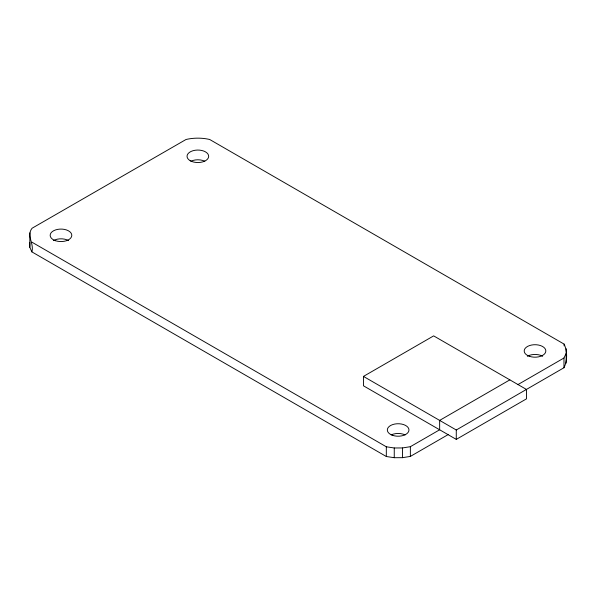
<?xml version="1.0" encoding="UTF-8"?>
<svg xmlns="http://www.w3.org/2000/svg" width="596" height="596" viewBox="0 0 596 596"><rect width="100%" height="100%" fill="white"/><g stroke="black" fill="none" stroke-linecap="round" stroke-linejoin="round"><path stroke-width="0.89" d="M456.275 439.386L363.448 385.798L363.448 376.411L433.657 335.876L526.484 389.464L526.484 398.851L456.275 439.386L456.275 429.999L563.965 367.739C567.496 360.707 567.481 351.23 564.129 344.123L209.68 139.486A31.432 18.148 0 0 0 186.034 139.486L32.035 228.261C26.187 235.763 34.352 243.622 31.871 251.877L386.32 456.514L394.254 457.706L402.456 457.676L410.368 456.417L448.162 434.596M31.871 251.877L29.8 247.288L29.86 242.557M566.14 363.173L566.2 348.712M563.965 367.739L563.965 358.01L566.14 353.443M509.856 379.861L439.647 420.396L439.647 429.783L410.368 446.687L402.456 447.946L394.254 447.976L386.32 446.784L31.871 242.147M517.812 384.658L563.965 358.01M363.448 376.411L456.275 429.999M564.129 344.123L564.129 345.896M410.368 446.687L410.368 456.417M402.456 447.946L402.456 457.676M394.254 447.976L394.254 457.706M386.32 446.784L386.32 456.514M29.86 232.827L29.8 247.288M527.363 356.266A10.817 6.243 0 0 1 542.665 356.266M391.185 434.916A10.817 6.243 0 0 1 405.094 434.916M53.335 240.635A10.817 6.243 0 0 1 68.637 240.635M190.906 161.24A10.817 6.243 0 0 1 204.815 161.24M190.206 160.711A10.817 6.243 0 0 0 208.309 157.91A10.817 6.243 0 0 0 195.056 150.266A10.817 6.243 0 0 0 190.206 160.711M55.577 240.732A10.817 6.243 0 0 0 71.803 235.323A10.817 6.243 0 0 0 55.577 229.914A10.817 6.243 0 0 0 55.577 240.732M392.734 435.385A10.817 6.243 0 0 0 408.96 429.977A10.817 6.243 0 0 0 392.734 424.568A10.817 6.243 0 0 0 392.734 435.385M529.606 356.363A10.817 6.243 0 0 0 545.832 350.955A10.817 6.243 0 0 0 529.606 345.546A10.817 6.243 0 0 0 529.606 356.363"/></g></svg>
